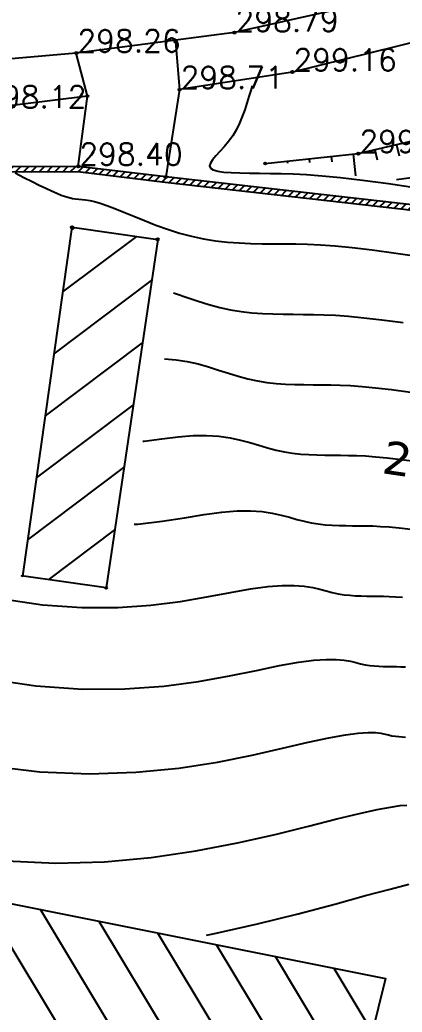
# Model space of a CAD drawing. Extents: x 524954 to 526204, y 9523489 to 9524010.
# Drawn here: x 525908.03 to 525925.3, y 9523752.04 to 9523796.88 of the extents above; entities that cross this region are included whole.
import ezdxf
from ezdxf.enums import TextEntityAlignment as Align

# ---------------------------------------------------------------- set-up
doc = ezdxf.new("R2010")
doc.units = 0
doc.header["$PDMODE"] = 33
doc.header["$PDSIZE"] = 0.1
doc.linetypes.add('CACHE2', pattern=[4.7625, 3.175, -1.5875])
for name, color, linetype in [('Bas_Talus', 40, 'CACHE2'), ('Bati', 6, 'Continuous'), ('Bati_H', 1, 'Continuous'), ('Bord_Route_Existante', 6, 'Continuous'), ('Cloture', 7, 'Continuous'), ('CN_01_00', 3, 'Continuous'), ('CN_02_00', 4, 'Continuous'), ('CN_05_00', 6, 'Continuous'), ('CN_10_00', 1, 'Continuous'), ('Cotation Courbes de niveau', 7, 'Continuous'), ('Haut_Talus', 30, 'Continuous'), ('Murs', 1, 'Continuous'), ('Talus', 2, 'Continuous'), ('TopoAlt', 3, 'Continuous'), ('TOPOJIS', 7, 'Continuous')]:
    doc.layers.add(name, color=color, linetype=linetype)
doc.layers.add('Trottoir', color=7, linetype='Continuous', true_color=0xff6666)
doc.styles.add('Simplex 1.0', font='Simplex.shx', dxfattribs={"width": 0.99, "height": 1})
doc.styles.add('Verdana 1.0', font='verdana.ttf', dxfattribs={"width": 0.99, "height": 1})

# ---------------------------------------------------------------- blocks, each defined once
blk = doc.blocks.new('TCPOINT M')
at = {"color": 0}
blk.add_point((0, 0), dxfattribs=at)
at = {"layer": 'TopoAlt', "style": 'Simplex 1.0', "width": 0.99}
blk.add_attdef('ALT', (0.15, 0.15), '', height=1, dxfattribs=at)

msp = doc.modelspace()

# ---------------------------------------------------------------- hatches: boundary and pattern name
at = {"layer": 'Bati_H'}
h = msp.add_hatch(dxfattribs=at)
h.set_pattern_fill('_U', color=256, scale=2, angle=36.9464, style=0, pattern_type=0)
h.set_pattern_definition([(36.946415026, (0, 0), (-1.20213569762, 1.5983959974), [])])
h.paths.add_polyline_path([(525910.387, 9523787.504), (525914.257, 9523786.956), (525911.929, 9523771.207), (525908.104, 9523771.748), (525908.157, 9523771.741)])
h = msp.add_hatch(dxfattribs=at)
h.set_pattern_fill('_U', color=256, scale=2, angle=-58.9291, style=0, pattern_type=0)
h.set_pattern_definition([(301.070916363, (0, 0), (1.7130583386, 1.0321972334), [])])
h.paths.add_polyline_path([(525923.191, 9523748.26), (525922.383, 9523745.003), (525881.585, 9523753.383), (525880.715, 9523752.455), (525877.469, 9523740.728), (525871.811, 9523742.213), (525875.508, 9523754.178), (525877.11, 9523758.739), (525878.976, 9523758.184), (525879.749, 9523762.513), (525924.55, 9523753.55), (525923.235, 9523748.249)])
at = {"layer": 'Murs'}
h = msp.add_hatch(dxfattribs=at)
h.set_pattern_fill('_U', color=256, scale=0.25, angle=45, style=0, pattern_type=0)
h.set_pattern_definition([(45, (0, 0), (-0.1767766952966, 0.1767766952966), [])])
h.paths.add_polyline_path([(525943.497, 9523786.499), (525914.617, 9523789.775), (525910.667, 9523790.252), (525885.48, 9523790.176), (525881.837, 9523774.452), (525882.08, 9523774.395), (525885.678, 9523789.927), (525910.652, 9523790.001), (525914.588, 9523789.526), (525943.468, 9523786.25)])

# ---------------------------------------------------------------- linework, layer by layer
at = {"layer": 'Bas_Talus', "flags": 128}
msp.add_lwpolyline([(525942.443, 9523790.235), (525939.411, 9523790.403), (525931.13, 9523790.479), (525924.728, 9523789.609)], dxfattribs=at)
at = {"layer": 'Bati', "flags": 128}
for points in [[(525910.387, 9523787.504), (525914.257, 9523786.956), (525911.929, 9523771.207), (525908.104, 9523771.748), (525908.157, 9523771.741)], [(525923.191, 9523748.26), (525922.383, 9523745.003), (525881.585, 9523753.383), (525880.715, 9523752.455), (525877.469, 9523740.728), (525871.811, 9523742.213), (525875.508, 9523754.178), (525875.508, 9523754.178), (525877.11, 9523758.739), (525878.976, 9523758.184), (525879.749, 9523762.513), (525924.55, 9523753.55), (525923.235, 9523748.249)]]:
    msp.add_lwpolyline(points, close=True, dxfattribs=at)
at = {"layer": 'Bord_Route_Existante', "flags": 128}
for points in [[(526005.046, 9523861.929), (525996.6, 9523847.299), (525994.689, 9523844.347), (525983.277, 9523830.232), (525967.105, 9523816.393), (525948.42, 9523805.544), (525945.886, 9523804.22), (525940.911, 9523802.137), (525933.059, 9523799.742), (525917.724, 9523796.301), (525910.579, 9523795.372), (525899.19, 9523794.37), (525884.152, 9523793.467), (525869.882, 9523793.206)], [(525910.667, 9523790.252), (525911.085, 9523793.428), (525910.579, 9523795.372)]]:
    msp.add_lwpolyline(points, dxfattribs=at)
at = {"layer": 'Bord_Route_Existante', "elevation": 298.64, "flags": 128}
msp.add_lwpolyline([(525915.068, 9523795.885), (525915.243, 9523793.722), (525914.617, 9523789.775)], dxfattribs=at)
at = {"layer": 'Cloture', "flags": 128}
for points in [[(525943.497, 9523786.499), (525914.617, 9523789.775), (525910.667, 9523790.252), (525885.48, 9523790.176), (525881.837, 9523774.452)], [(525943.468, 9523786.25), (525914.588, 9523789.526), (525910.652, 9523790.001), (525885.678, 9523789.927), (525882.08, 9523774.395)]]:
    msp.add_lwpolyline(points, dxfattribs=at)
at = {"layer": 'CN_01_00', "flags": 128}
for points, elevation in [([(525918.525, 9523793.887), (525918.46, 9523793.684), (525918.377, 9523793.408), (525918.288, 9523793.117), (525918.191, 9523792.815), (525918.081, 9523792.511), (525917.955, 9523792.209), (525917.811, 9523791.915), (525917.645, 9523791.636), (525917.456, 9523791.377), (525917.257, 9523791.138), (525917.061, 9523790.922), (525916.882, 9523790.727), (525916.737, 9523790.554), (525916.638, 9523790.405), (525916.601, 9523790.279), (525916.64, 9523790.176), (525916.765, 9523790.097), (525916.971, 9523790.039), (525917.247, 9523789.998), (525917.584, 9523789.972), (525917.972, 9523789.956), (525918.4, 9523789.948), (525918.858, 9523789.943), (525919.338, 9523789.939), (525919.835, 9523789.933), (525920.371, 9523789.916), (525920.978, 9523789.885), (525921.683, 9523789.832), (525922.516, 9523789.751), (525923.506, 9523789.635), (525924.683, 9523789.478), (525926.076, 9523789.275)], 299), ([(525914.973, 9523784.544), (525915.108, 9523784.498), (525915.593, 9523784.328), (525916.082, 9523784.161), (525916.573, 9523784.006), (525917.062, 9523783.874), (525917.549, 9523783.77), (525918.032, 9523783.694), (525918.511, 9523783.64), (525918.985, 9523783.606), (525919.455, 9523783.585), (525919.921, 9523783.575), (525920.382, 9523783.571), (525920.837, 9523783.568), (525921.292, 9523783.563), (525921.766, 9523783.551), (525922.287, 9523783.526), (525922.879, 9523783.483), (525923.569, 9523783.417), (525924.382, 9523783.322), (525925.343, 9523783.195)], 297), ([(525907.142, 9523770.73), (525909.056, 9523770.443), (525910.827, 9523770.32), (525912.456, 9523770.327), (525913.941, 9523770.431), (525915.283, 9523770.599), (525916.483, 9523770.799), (525917.541, 9523770.998), (525918.455, 9523771.162), (525919.231, 9523771.266), (525919.881, 9523771.313), (525920.425, 9523771.315), (525920.878, 9523771.281), (525921.26, 9523771.221), (525921.586, 9523771.147), (525921.876, 9523771.069), (525922.146, 9523770.998), (525922.412, 9523770.942), (525922.675, 9523770.9), (525922.936, 9523770.871), (525923.195, 9523770.852), (525923.452, 9523770.841), (525923.706, 9523770.835), (525923.957, 9523770.833), (525924.205, 9523770.832), (525924.453, 9523770.829), (525924.712, 9523770.822), (525924.996, 9523770.808), (525925.319, 9523770.785)], 293), ([(525906.546, 9523763.177), (525908.935, 9523762.891), (525911.182, 9523762.804), (525913.276, 9523762.876), (525915.206, 9523763.067), (525916.96, 9523763.338), (525918.527, 9523763.648), (525919.895, 9523763.959), (525921.052, 9523764.231), (525921.994, 9523764.432), (525922.741, 9523764.565), (525923.322, 9523764.641), (525923.763, 9523764.672), (525924.093, 9523764.668), (525924.339, 9523764.641), (525924.528, 9523764.601), (525924.688, 9523764.56), (525924.843, 9523764.527), (525924.997, 9523764.503), (525925.149, 9523764.486), (525925.3, 9523764.475), (525925.45, 9523764.468)], 291), ([(525916.468, 9523755.516), (525916.76, 9523755.572), (525918.759, 9523756.021), (525920.607, 9523756.481), (525922.254, 9523756.919), (525923.649, 9523757.3), (525924.758, 9523757.598), (525925.602, 9523757.817)], 289)]:
    msp.add_lwpolyline(points, dxfattribs=dict(at, elevation=elevation))
at = {"layer": 'CN_02_00', "flags": 128}
for points, elevation in [([(525907.817, 9523789.958), (525908.211, 9523789.756), (525908.578, 9523789.573), (525908.907, 9523789.41), (525909.201, 9523789.268), (525909.462, 9523789.146), (525909.694, 9523789.044), (525909.9, 9523788.959), (525910.086, 9523788.892), (525910.253, 9523788.841), (525910.406, 9523788.805), (525910.549, 9523788.784), (525910.69, 9523788.77), (525910.837, 9523788.757), (525910.999, 9523788.74), (525911.184, 9523788.711), (525911.401, 9523788.664), (525911.658, 9523788.592), (525911.963, 9523788.489), (525912.322, 9523788.351), (525912.731, 9523788.185), (525913.181, 9523787.999), (525913.665, 9523787.802), (525914.176, 9523787.604), (525914.706, 9523787.414), (525915.247, 9523787.24), (525915.791, 9523787.093), (525916.333, 9523786.977), (525916.871, 9523786.892), (525917.404, 9523786.833), (525917.933, 9523786.794), (525918.456, 9523786.771), (525918.975, 9523786.76), (525919.488, 9523786.755), (525919.995, 9523786.753), (525920.501, 9523786.747), (525921.03, 9523786.733), (525921.61, 9523786.705), (525922.269, 9523786.657), (525923.037, 9523786.583), (525923.942, 9523786.479), (525925.013, 9523786.337), (525926.277, 9523786.152)], 298), ([(525914.558, 9523781.558), (525914.56, 9523781.558), (525915.086, 9523781.517), (525915.591, 9523781.436), (525916.078, 9523781.325), (525916.55, 9523781.193), (525917.01, 9523781.051), (525917.458, 9523780.907), (525917.898, 9523780.772), (525918.333, 9523780.655), (525918.765, 9523780.563), (525919.193, 9523780.495), (525919.617, 9523780.448), (525920.038, 9523780.417), (525920.455, 9523780.399), (525920.867, 9523780.39), (525921.275, 9523780.386), (525921.679, 9523780.384), (525922.082, 9523780.38), (525922.503, 9523780.369), (525922.964, 9523780.346), (525923.489, 9523780.308), (525924.101, 9523780.25), (525924.821, 9523780.166), (525925.673, 9523780.053)], 296), ([(525913.198, 9523774.083), (525913.353, 9523774.093), (525914.464, 9523774.222), (525915.467, 9523774.372), (525916.364, 9523774.516), (525917.157, 9523774.627), (525917.849, 9523774.683), (525918.451, 9523774.688), (525918.976, 9523774.652), (525919.436, 9523774.585), (525919.843, 9523774.498), (525920.21, 9523774.401), (525920.55, 9523774.304), (525920.875, 9523774.217), (525921.196, 9523774.149), (525921.514, 9523774.098), (525921.83, 9523774.063), (525922.143, 9523774.04), (525922.453, 9523774.027), (525922.759, 9523774.02), (525923.063, 9523774.017), (525923.363, 9523774.016), (525923.663, 9523774.013), (525923.976, 9523774.004), (525924.319, 9523773.988), (525924.709, 9523773.959), (525925.164, 9523773.916), (525925.699, 9523773.854)], 294), ([(525906.489, 9523767.114), (525908.758, 9523766.775), (525910.855, 9523766.63), (525912.779, 9523766.641), (525914.529, 9523766.769), (525916.103, 9523766.977), (525917.5, 9523767.226), (525918.717, 9523767.479), (525919.754, 9523767.696), (525920.612, 9523767.849), (525921.311, 9523767.939), (525921.873, 9523767.978), (525922.321, 9523767.976), (525922.676, 9523767.945), (525922.962, 9523767.894), (525923.202, 9523767.835), (525923.417, 9523767.779), (525923.628, 9523767.735), (525923.836, 9523767.702), (525924.043, 9523767.678), (525924.248, 9523767.663), (525924.451, 9523767.655), (525924.652, 9523767.65), (525924.851, 9523767.648), (525925.047, 9523767.647), (525925.244, 9523767.645), (525925.449, 9523767.64)], 292)]:
    msp.add_lwpolyline(points, dxfattribs=dict(at, elevation=elevation))
at = {"layer": 'CN_05_00', "elevation": 295, "flags": 128}
msp.add_lwpolyline([(525913.586, 9523777.838), (525913.644, 9523777.844), (525914.45, 9523777.945), (525915.188, 9523778.035), (525915.858, 9523778.093), (525916.467, 9523778.1), (525917.021, 9523778.062), (525917.527, 9523777.988), (525917.993, 9523777.889), (525918.426, 9523777.774), (525918.834, 9523777.654), (525919.224, 9523777.538), (525919.604, 9523777.436), (525919.98, 9523777.356), (525920.353, 9523777.297), (525920.723, 9523777.256), (525921.09, 9523777.229), (525921.454, 9523777.213), (525921.813, 9523777.205), (525922.169, 9523777.202), (525922.521, 9523777.2), (525922.872, 9523777.196), (525923.239, 9523777.186), (525923.642, 9523777.167), (525924.099, 9523777.134), (525924.632, 9523777.083), (525925.26, 9523777.01), (525926.003, 9523776.911)], dxfattribs=at)
at = {"layer": 'CN_10_00', "elevation": 290, "flags": 128}
msp.add_lwpolyline([(525907.404, 9523758.875), (525909.648, 9523758.763), (525911.847, 9523758.824), (525913.969, 9523759.022), (525915.983, 9523759.319), (525917.86, 9523759.679), (525919.567, 9523760.065), (525921.075, 9523760.439), (525922.351, 9523760.765), (525923.376, 9523761.015), (525924.172, 9523761.191), (525924.771, 9523761.305), (525925.206, 9523761.368), (525925.51, 9523761.391)], dxfattribs=at)
at = {"layer": 'Haut_Talus', "flags": 128}
msp.add_lwpolyline([(525919.115, 9523790.383), (525923.322, 9523790.83), (525929.126, 9523792.194), (525942.721, 9523796.49)], dxfattribs=at)
at = {"layer": 'Talus'}
for p, q in [((525925.044, 9523791.234), (525925.164, 9523790.723)), ((525922.098, 9523790.7), (525922.124, 9523790.453)), ((525923.092, 9523790.805), (525923.197, 9523789.82)), ((525924.071, 9523791.006), (525924.176, 9523790.556)), ((525920.109, 9523790.488), (525920.118, 9523790.406)), ((525921.103, 9523790.594), (525921.121, 9523790.43))]:
    msp.add_line(p, q, dxfattribs=at)
at = {"layer": 'Trottoir', "flags": 128}
for points in [[(525911.085, 9523793.428), (525906.321, 9523792.844), (525900.494, 9523792.338), (525894.562, 9523791.839), (525886.49, 9523791.502), (525879.099, 9523791.58), (525875.256, 9523791.35), (525868.808, 9523790.83), (525860.84, 9523791.337), (525853.905, 9523791.734), (525845.09, 9523792.412), (525837.656, 9523793.061), (525829.276, 9523794.015), (525822.525, 9523794.821), (525807.052, 9523797.465), (525798.435, 9523799.091), (525795.981, 9523799.369), (525792.097, 9523800.022), (525791.124, 9523800.454), (525783.535, 9523802.027), (525773.703, 9523803.861), (525752.466, 9523807.128)], [(525940.953, 9523800.08), (525937.774, 9523799.179), (525931.921, 9523797.299), (525929.015, 9523796.549), (525926.27, 9523795.978), (525920.343, 9523794.515), (525915.243, 9523793.722)]]:
    msp.add_lwpolyline(points, dxfattribs=at)

# ---------------------------------------------------------------- block references
at = {"layer": 'TOPOJIS'}
ref = msp.add_blockref('TCPOINT M', (525917.724, 9523796.301, 298.79), dxfattribs=at)
ref.add_attrib('ALT', '298.79', (525917.774, 9523796.351, 298.79), dxfattribs={"layer": 'TopoAlt', "height": 1, "style": 'Simplex 1.0', "width": 0.99})
ref = msp.add_blockref('TCPOINT M', (525910.579, 9523795.372, 298.26), dxfattribs=at)
ref.add_attrib('ALT', '298.26', (525910.629, 9523795.422, 298.26), dxfattribs={"layer": 'TopoAlt', "height": 1, "style": 'Simplex 1.0', "width": 0.99})
for p in [(525915.068, 9523795.885, 298.64), (525911.085, 9523793.428, 298.46), (525919.115, 9523790.383, 299.13), (525914.617, 9523789.775, 298.96), (525910.387, 9523787.504), (525914.257, 9523786.956), (525911.929, 9523771.207)]:
    msp.add_blockref('TCPOINT M', p, dxfattribs=at)
ref = msp.add_blockref('TCPOINT M', (525920.343, 9523794.515, 299.16), dxfattribs=at)
ref.add_attrib('ALT', '299.16', (525920.393, 9523794.565, 299.16), dxfattribs={"layer": 'TopoAlt', "height": 1, "style": 'Simplex 1.0', "width": 0.99})
ref = msp.add_blockref('TCPOINT M', (525915.243, 9523793.722, 298.71), dxfattribs=at)
ref.add_attrib('ALT', '298.71', (525915.293, 9523793.772, 298.71), dxfattribs={"layer": 'TopoAlt', "height": 1, "style": 'Simplex 1.0', "width": 0.99})
ref = msp.add_blockref('TCPOINT M', (525906.321, 9523792.844, 298.12), dxfattribs=at)
ref.add_attrib('ALT', '298.12', (525906.371, 9523792.894, 298.12), dxfattribs={"layer": 'TopoAlt', "height": 1, "style": 'Simplex 1.0', "width": 0.99})
ref = msp.add_blockref('TCPOINT M', (525923.322, 9523790.83, 299.31), dxfattribs=at)
ref.add_attrib('ALT', '299.31', (525923.372, 9523790.88, 299.31), dxfattribs={"layer": 'TopoAlt', "height": 1, "style": 'Simplex 1.0', "width": 0.99})
ref = msp.add_blockref('TCPOINT M', (525910.667, 9523790.252, 298.4), dxfattribs=at)
ref.add_attrib('ALT', '298.40', (525910.717, 9523790.302, 298.4), dxfattribs={"layer": 'TopoAlt', "height": 1, "style": 'Simplex 1.0', "width": 0.99})

# ---------------------------------------------------------------- texts
at = {"layer": 'Cotation Courbes de niveau', "style": 'Verdana 1.0', "width": 0.99}
msp.add_text('295', height=1.5, rotation=351.6857, dxfattribs=at).set_placement((525926.375, 9523776.857, 295), align=Align.MIDDLE_CENTER)

doc.saveas('drawing.dxf')
